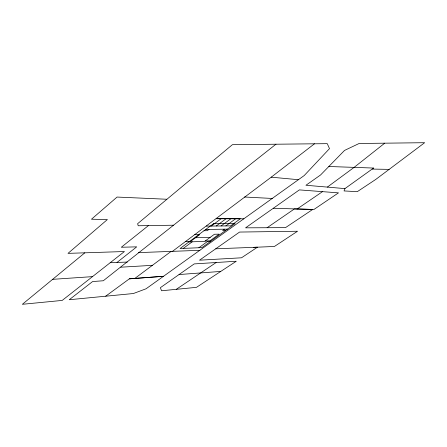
<?xml version="1.0" encoding="UTF-8"?>
<svg xmlns="http://www.w3.org/2000/svg" width="447" height="447" viewBox="0 0 447 447"><rect width="100%" height="100%" fill="white"/><g stroke="black" fill="none" stroke-linecap="round" stroke-linejoin="round"><path stroke-width="0.67" d="M344.944 188.606L344.045 190.936L357.282 191.668L375.748 179.443L424.65 142.699L359.109 143.493L344.548 150.415L320.555 174.984L305.944 185.259L344.944 188.606L373.563 168.055L328.813 166.496M276.006 144.169L103.296 280.755L92.613 281.549L69.246 299.73L133.368 293.528L146.04 288.796L304.211 175.548L329.5 148.639L327.265 143.66L232.384 144.694L137.615 223.701L138.224 225.763L173.391 225.21M84.807 252.834L22.35 304.301L62.211 300.418L124.428 251.532L68.017 253.365L107.381 219.555L91.467 219.22L117.064 197.06L166.826 199.25M148.421 225.601L121.299 247.252L136.721 246.85L116.991 262.456L110.208 262.719M384.716 143.185L354.097 167.39L327.355 187.103M138.458 252.622L172.469 251.343L271.228 177.18L314.498 143.778M373.563 168.055L372.228 169.078L389.147 169.374M105.699 296.182L129.345 278.839L134.804 278.442L171.117 251.398M189.969 241.872L199.803 234.574L194.775 234.681M211.286 226.042L221.114 218.751M183.315 248.392L192.221 241.799M208.961 229.406L207.218 230.697L203.977 230.747M216.219 226.003L226.026 218.762M221.069 225.958L230.864 218.779M225.852 225.919L235.625 218.79M198.865 247.739L207.738 241.296L210.805 241.196M224.388 229.188L222.656 230.451L225.707 230.401M179.035 274.553L160.361 287.689L161.574 290.768L196.479 287.343L236.29 261.244L194.205 263.914L179.035 274.553L220.639 271.43M267.116 227.719L294.417 208.922L313.95 209.464L338.491 192.858L299.367 189.897L245.559 227.836L285.527 227.624L312.732 209.431L273.301 208.274M297.126 208.995L322.455 191.685M216.141 262.529L176.286 289.326M134.804 278.442L163.501 276.291L129.345 278.839M52.584 279.341L92.495 276.632M120.768 267.2L152.399 265.334M253.7 247.342L274.436 246.465L297.54 231.244L239.57 232.06L199.507 260.193L241.492 257.796L257.472 247.191L215.745 248.806M116.991 262.456L127.322 262.059M172.469 251.343L199.943 250.314M185.438 241.659L190.478 241.497M205.139 241.028L209.883 240.877L219.153 234.15L214.426 234.256L204.637 241.397L188.969 241.905M195.529 237.743L210.174 237.357M205.726 229.451L227.439 229.149M206.279 226.087L230.557 225.88L240.307 218.806L216.124 218.734M216.706 218.298L243.866 218.818M244.487 197.015L272.262 198.457M271.228 177.18L298.417 179.705M213.454 223.701L180.052 248.532L201.943 247.61L235.105 223.595L213.454 223.701"/></g></svg>
